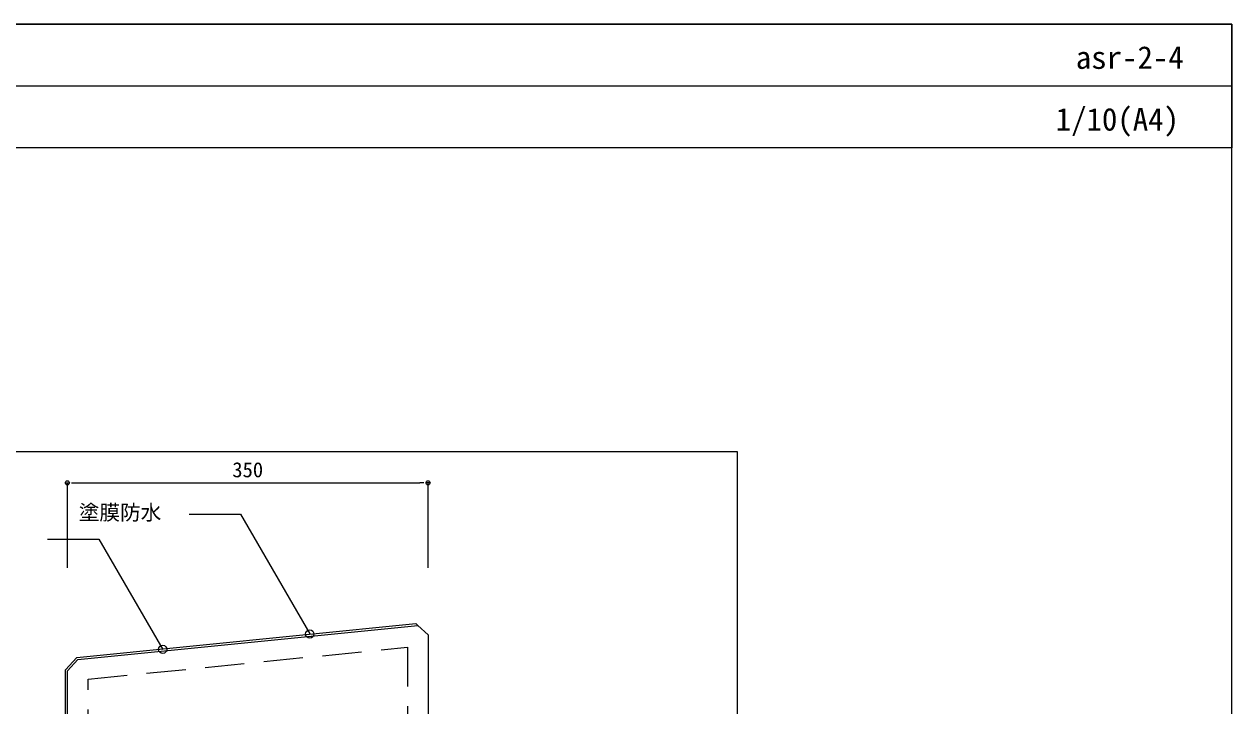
# Model space of a CAD drawing. Units: millimetres, scale not verified. Extents: x -1380 to 1380, y -955 to 955.
# Drawn here: x 208 to 1380, y 293 to 955 of the extents above; entities that cross this region are included whole.
import ezdxf
from ezdxf.enums import TextEntityAlignment as Align

# ---------------------------------------------------------------- set-up
doc = ezdxf.new("R2010")
doc.units = ezdxf.units.MM
doc.header["$LTSCALE"] = 3
doc.linetypes.add('USER1', pattern=[19.05, 12.7, -6.35])
for name, color, linetype, lineweight in [('0-0_0', 7, 'Continuous', 9), ('0-3_KUTAI', 3, 'Continuous', 18), ('0-4_BOUSUI', 1, 'Continuous', 18), ('0-5_MOJI', 7, 'Continuous', 18), ('0-6_sunpo', 7, 'Continuous', 18), ('0-B_WAKU', 7, 'Continuous', 18)]:
    doc.layers.add(name, color=color, linetype=linetype, lineweight=lineweight)
doc.styles.add('ＭＳ ゴシック', font='')
doc.styles.get('ＭＳ ゴシック').set_extended_font_data('MS Gothic')

# ---------------------------------------------------------------- blocks, each defined once
blk = doc.blocks.new('_DOT')
at = {"layer": '0-0_0'}
for p, q in [((-0.5, 0), (-1, 0)), ((0.25, 0), (-0.25, 0))]:
    blk.add_line(p, q, dxfattribs=at)
blk.add_circle((0, 0), 0.25, dxfattribs=at)

msp = doc.modelspace()

# ---------------------------------------------------------------- linework, layer by layer
at = {"layer": '0-0_0', "lineweight": 18}
msp.add_line((-1380.017, 895.026), (1379.983, 895.026), dxfattribs=at)
msp.add_lwpolyline([(899.983, -659.974), (-900.017, -659.974), (-900.017, 540.026), (899.983, 540.026)], close=True, dxfattribs=at)
at = {"layer": '0-3_KUTAI'}
msp.add_lwpolyline([(249.983, 147.026), (249.983, 327.026), (259.934, 338.021), (590.033, 371.03), (599.983, 362.026), (599.983, -251.974)], dxfattribs=at)
at = {"layer": '0-3_KUTAI', "linetype": 'USER1'}
msp.add_lwpolyline([(269.983, 137.026), (269.983, 318.926), (579.983, 349.926), (579.983, -251.974)], dxfattribs=at)
at = {"layer": '0-4_BOUSUI'}
msp.add_line((590.033, 371.03), (588.206, 372.858), dxfattribs=at)
msp.add_lwpolyline([(257.155, 137.026), (247.983, 146.197), (247.983, 327.796), (258.968, 339.934), (588.206, 372.858)], dxfattribs=at)
at = {"layer": '0-5_MOJI'}
for p, q in [((368.03, 479.036), (418.03, 479.036)), ((418.03, 479.036), (485.158, 362.769)), ((230.563, 454.999), (280.563, 454.999)), ((280.563, 454.999), (342.47, 347.773))]:
    msp.add_line(p, q, dxfattribs=at)
for centre in [(485.158, 362.769), (342.47, 347.773)]:
    msp.add_circle(centre, 4, dxfattribs=at)
at = {"layer": '0-6_sunpo'}
for p, q in [((249.983, 427.026), (249.983, 509.538)), ((257.983, 509.538), (591.983, 509.538)), ((599.983, 427.026), (599.983, 509.538))]:
    msp.add_line(p, q, dxfattribs=at)
at = {"layer": '0-B_WAKU'}
for points in [[(1379.983, 835.026), (-1380.017, 835.026), (-1380.017, 955.026), (1379.983, 955.026)], [(-1380.017, -954.974), (1379.983, -954.974), (1379.983, 955.026), (-1380.017, 955.026)]]:
    msp.add_lwpolyline(points, close=True, dxfattribs=at)

# ---------------------------------------------------------------- block references
at = {"layer": '0-6_sunpo', "xscale": 8, "yscale": 8, "rotation": 180}
msp.add_blockref('_DOT', (249.983, 509.538), dxfattribs=at)
at = {"layer": '0-6_sunpo', "xscale": 8, "yscale": 8}
msp.add_blockref('_DOT', (599.983, 509.538), dxfattribs=at)

# ---------------------------------------------------------------- texts
at = {"layer": '0-5_MOJI', "style": 'ＭＳ ゴシック'}
msp.add_text('塗膜防水', height=14.66, dxfattribs=at).set_placement((261.071, 469.036), align=Align.BOTTOM_LEFT)
at = {"layer": '0-6_sunpo', "style": 'ＭＳ ゴシック'}
msp.add_text('350', height=14.66, dxfattribs=at).set_placement((409.983, 510.538), align=Align.BOTTOM_LEFT)
at = {"layer": '0-B_WAKU', "style": 'ＭＳ ゴシック'}
for s, p in [('asr-2-4', (1228.537, 905.026)), ('1/10(A4)', (1209.044, 845.026))]:
    msp.add_text(s, height=21.99, dxfattribs=at).set_placement(p, align=Align.BOTTOM_LEFT)

doc.saveas('drawing.dxf')
